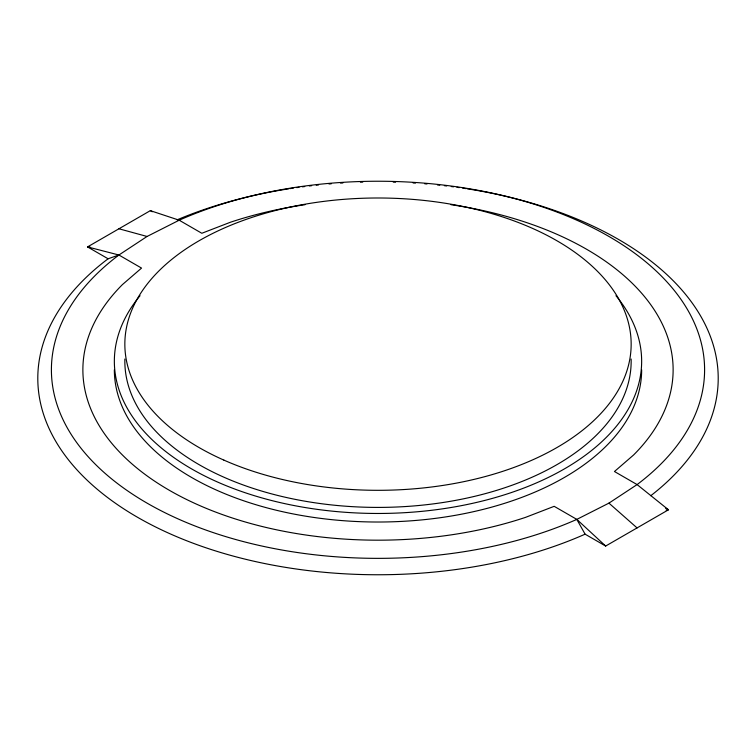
<?xml version="1.0" encoding="UTF-8"?>
<svg xmlns="http://www.w3.org/2000/svg" width="756" height="756" viewBox="0 0 756 756"><rect width="100%" height="100%" fill="white"/><g stroke="black" fill="none" stroke-linecap="round" stroke-linejoin="round"><path stroke-width="1.13" d="M108.099 258.779L118.9 255.008L147.061 236.467L179.181 220.204A326.592 188.556 0 0 1 608.939 236.467A326.592 188.556 0 0 1 637.1 484.587L668.465 509.79L605.66 546.04L585.097 534.171A340.2 196.409 0 0 1 137.441 517.227A340.2 196.409 0 0 1 108.099 258.779L87.535 246.91L150.34 210.65L179.181 220.204L201.824 233.273L230.438 222.236A295.123 170.383 0 0 1 305.008 204.706M89.86 246.56L87.535 246.91L118.9 255.008A326.592 188.556 0 0 0 147.061 503.127A326.592 188.556 0 0 0 576.819 519.391L608.939 503.127L637.1 484.587L614.458 471.517L633.585 454.989A295.123 170.383 0 0 0 450.992 204.706M666.14 510.13L668.465 509.79L665.526 508.089M118.938 228.775L147.061 236.467M150.34 210.65L152.296 211.784M118.9 255.008L141.542 268.087L122.415 284.606A295.123 170.383 0 0 0 169.316 490.275A295.123 170.383 0 0 0 525.562 517.359L554.176 506.322L576.819 519.391L605.66 546.04M608.939 503.127L637.062 527.915M576.819 519.391L585.097 534.171M467.208 188.802A340.2 196.409 0 0 1 650.774 495.719M177.178 219.807A340.2 196.409 0 0 1 288.792 188.802M289.954 188.622A340.2 196.409 0 0 1 293.347 188.112M296.749 187.62A340.2 196.409 0 0 1 299.026 187.299M302.447 186.836A340.2 196.409 0 0 1 304.744 186.543M309.327 185.976A340.2 196.409 0 0 1 311.633 185.702M316.244 185.192A340.2 196.409 0 0 1 318.55 184.955M328.964 183.982A340.2 196.409 0 0 1 331.279 183.793M340.559 183.122A340.2 196.409 0 0 1 342.893 182.98M360.432 182.196A340.2 196.409 0 0 1 362.776 182.13M393.224 182.13A340.2 196.409 0 0 1 395.568 182.196M413.107 182.98A340.2 196.409 0 0 1 415.441 183.122M424.721 183.793A340.2 196.409 0 0 1 427.036 183.982M437.45 184.955A340.2 196.409 0 0 1 439.756 185.192M444.367 185.702A340.2 196.409 0 0 1 446.673 185.976M451.256 186.543A340.2 196.409 0 0 1 453.553 186.836M456.974 187.299A340.2 196.409 0 0 1 459.251 187.62M462.653 188.112A340.2 196.409 0 0 1 466.046 188.622M641.655 369.797A263.655 152.221 0 0 1 378 522.018A263.655 152.221 0 0 1 114.345 369.797M615.97 295.719A263.655 152.221 0 0 1 378 513.466A263.655 152.221 0 0 1 140.03 295.719M631.128 359.005A253.165 146.163 0 0 1 378 507.408A253.165 146.163 0 0 1 124.872 359.005M223.889 460.111A253.165 146.163 0 0 0 628.992 363.239A253.165 146.163 0 0 0 281.119 209.119A253.165 146.163 0 0 0 223.889 460.111"/></g></svg>
